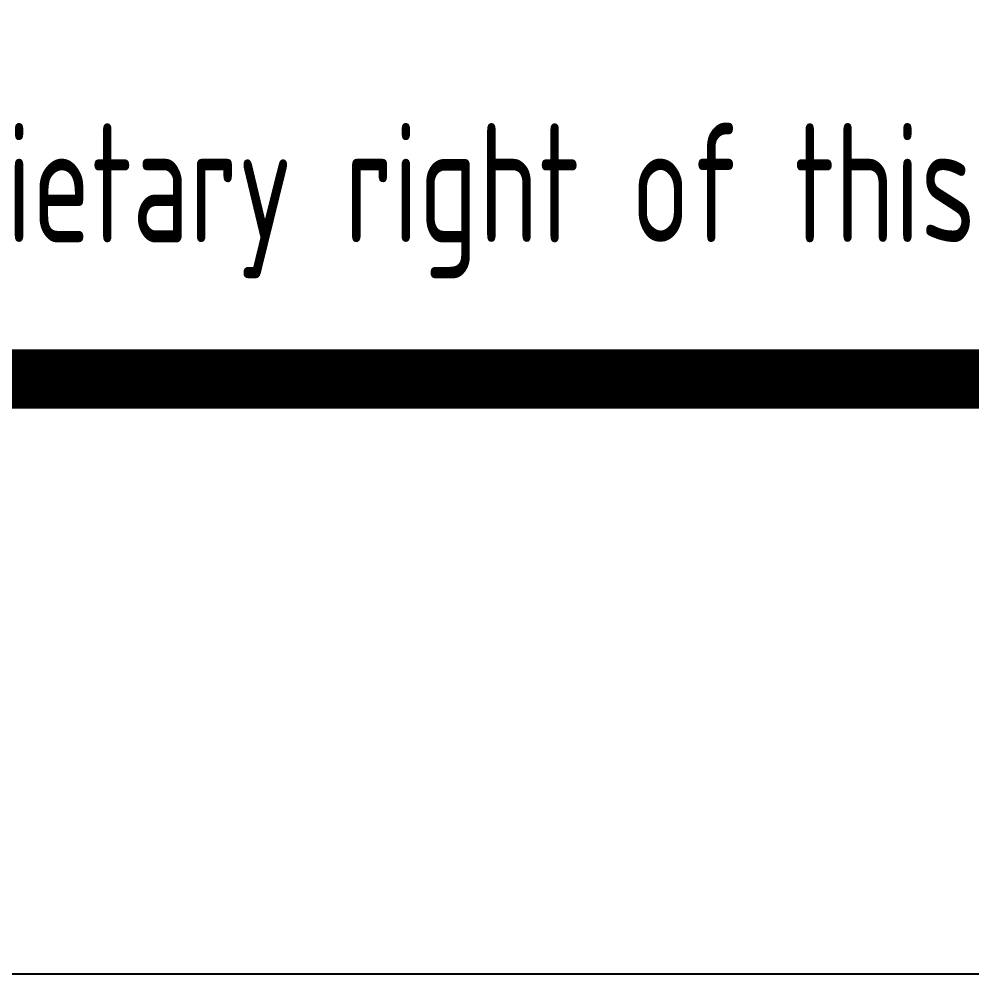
# Model space of a CAD drawing. Extents: x 4981409 to 5298492, y -444687 to -298607.
# Drawn here: x 5080677 to 5082278, y -354773 to -353168 of the extents above; entities that cross this region are included whole.
import ezdxf
from ezdxf.enums import TextEntityAlignment as Align

# ---------------------------------------------------------------- set-up
doc = ezdxf.new("R2010")
doc.units = 0
doc.header["$LTSCALE"] = 1000
doc.header["$MEASUREMENT"] = 0
doc.layers.get('0').update_dxf_attribs({"linetype": 'CONTINUOUS'})
doc.layers.add('PUB_TITLE', color=4, linetype='CONTINUOUS')
doc.styles.add('AHD', font='sceie.shx', dxfattribs={"width": 0.7, "bigfont": 'sceic.shx'})

msp = doc.modelspace()

# ---------------------------------------------------------------- linework, layer by layer
msp.add_line((5079230.3, -353772.7), (5097230.3, -353772.7))
msp.add_line((5079230.3, -353772.7), (5097230.3, -353772.7))
at = {"layer": 'PUB_TITLE'}
msp.add_lwpolyline([(5038830.3, -354772.7), (5098230.3, -354772.7), (5098230.3, -312772.7), (5038830.3, -312772.7)], close=True, dxfattribs=at)
at = {"layer": 'PUB_TITLE', "const_width": 100}
msp.add_lwpolyline([(5041330.3, -353772.7), (5097230.3, -353772.7), (5097230.3, -313772.7), (5041330.3, -313772.7)], close=True, dxfattribs=at)

# ---------------------------------------------------------------- texts
at = {"style": 'AHD', "width": 0.8}
msp.add_text('The proprietary right of this document belongs to Anhui Huadong Chemical And Medical Engineering  Co.,Ltd.  and any replication or transfer to the 3rd. side is forbidden without its permission. ', height=200, dxfattribs=at).set_placement((5088230.3, -353472.7), align=Align.MIDDLE)
msp.add_text('The proprietary right of this document belongs to Anhui Huadong Chemical And Medical Engineering  Co.,Ltd.  and any replication or transfer to the 3rd. side is forbidden without its permission. ', height=200, dxfattribs=at).set_placement((5088230.3, -353472.7), align=Align.MIDDLE)

doc.saveas('drawing.dxf')
